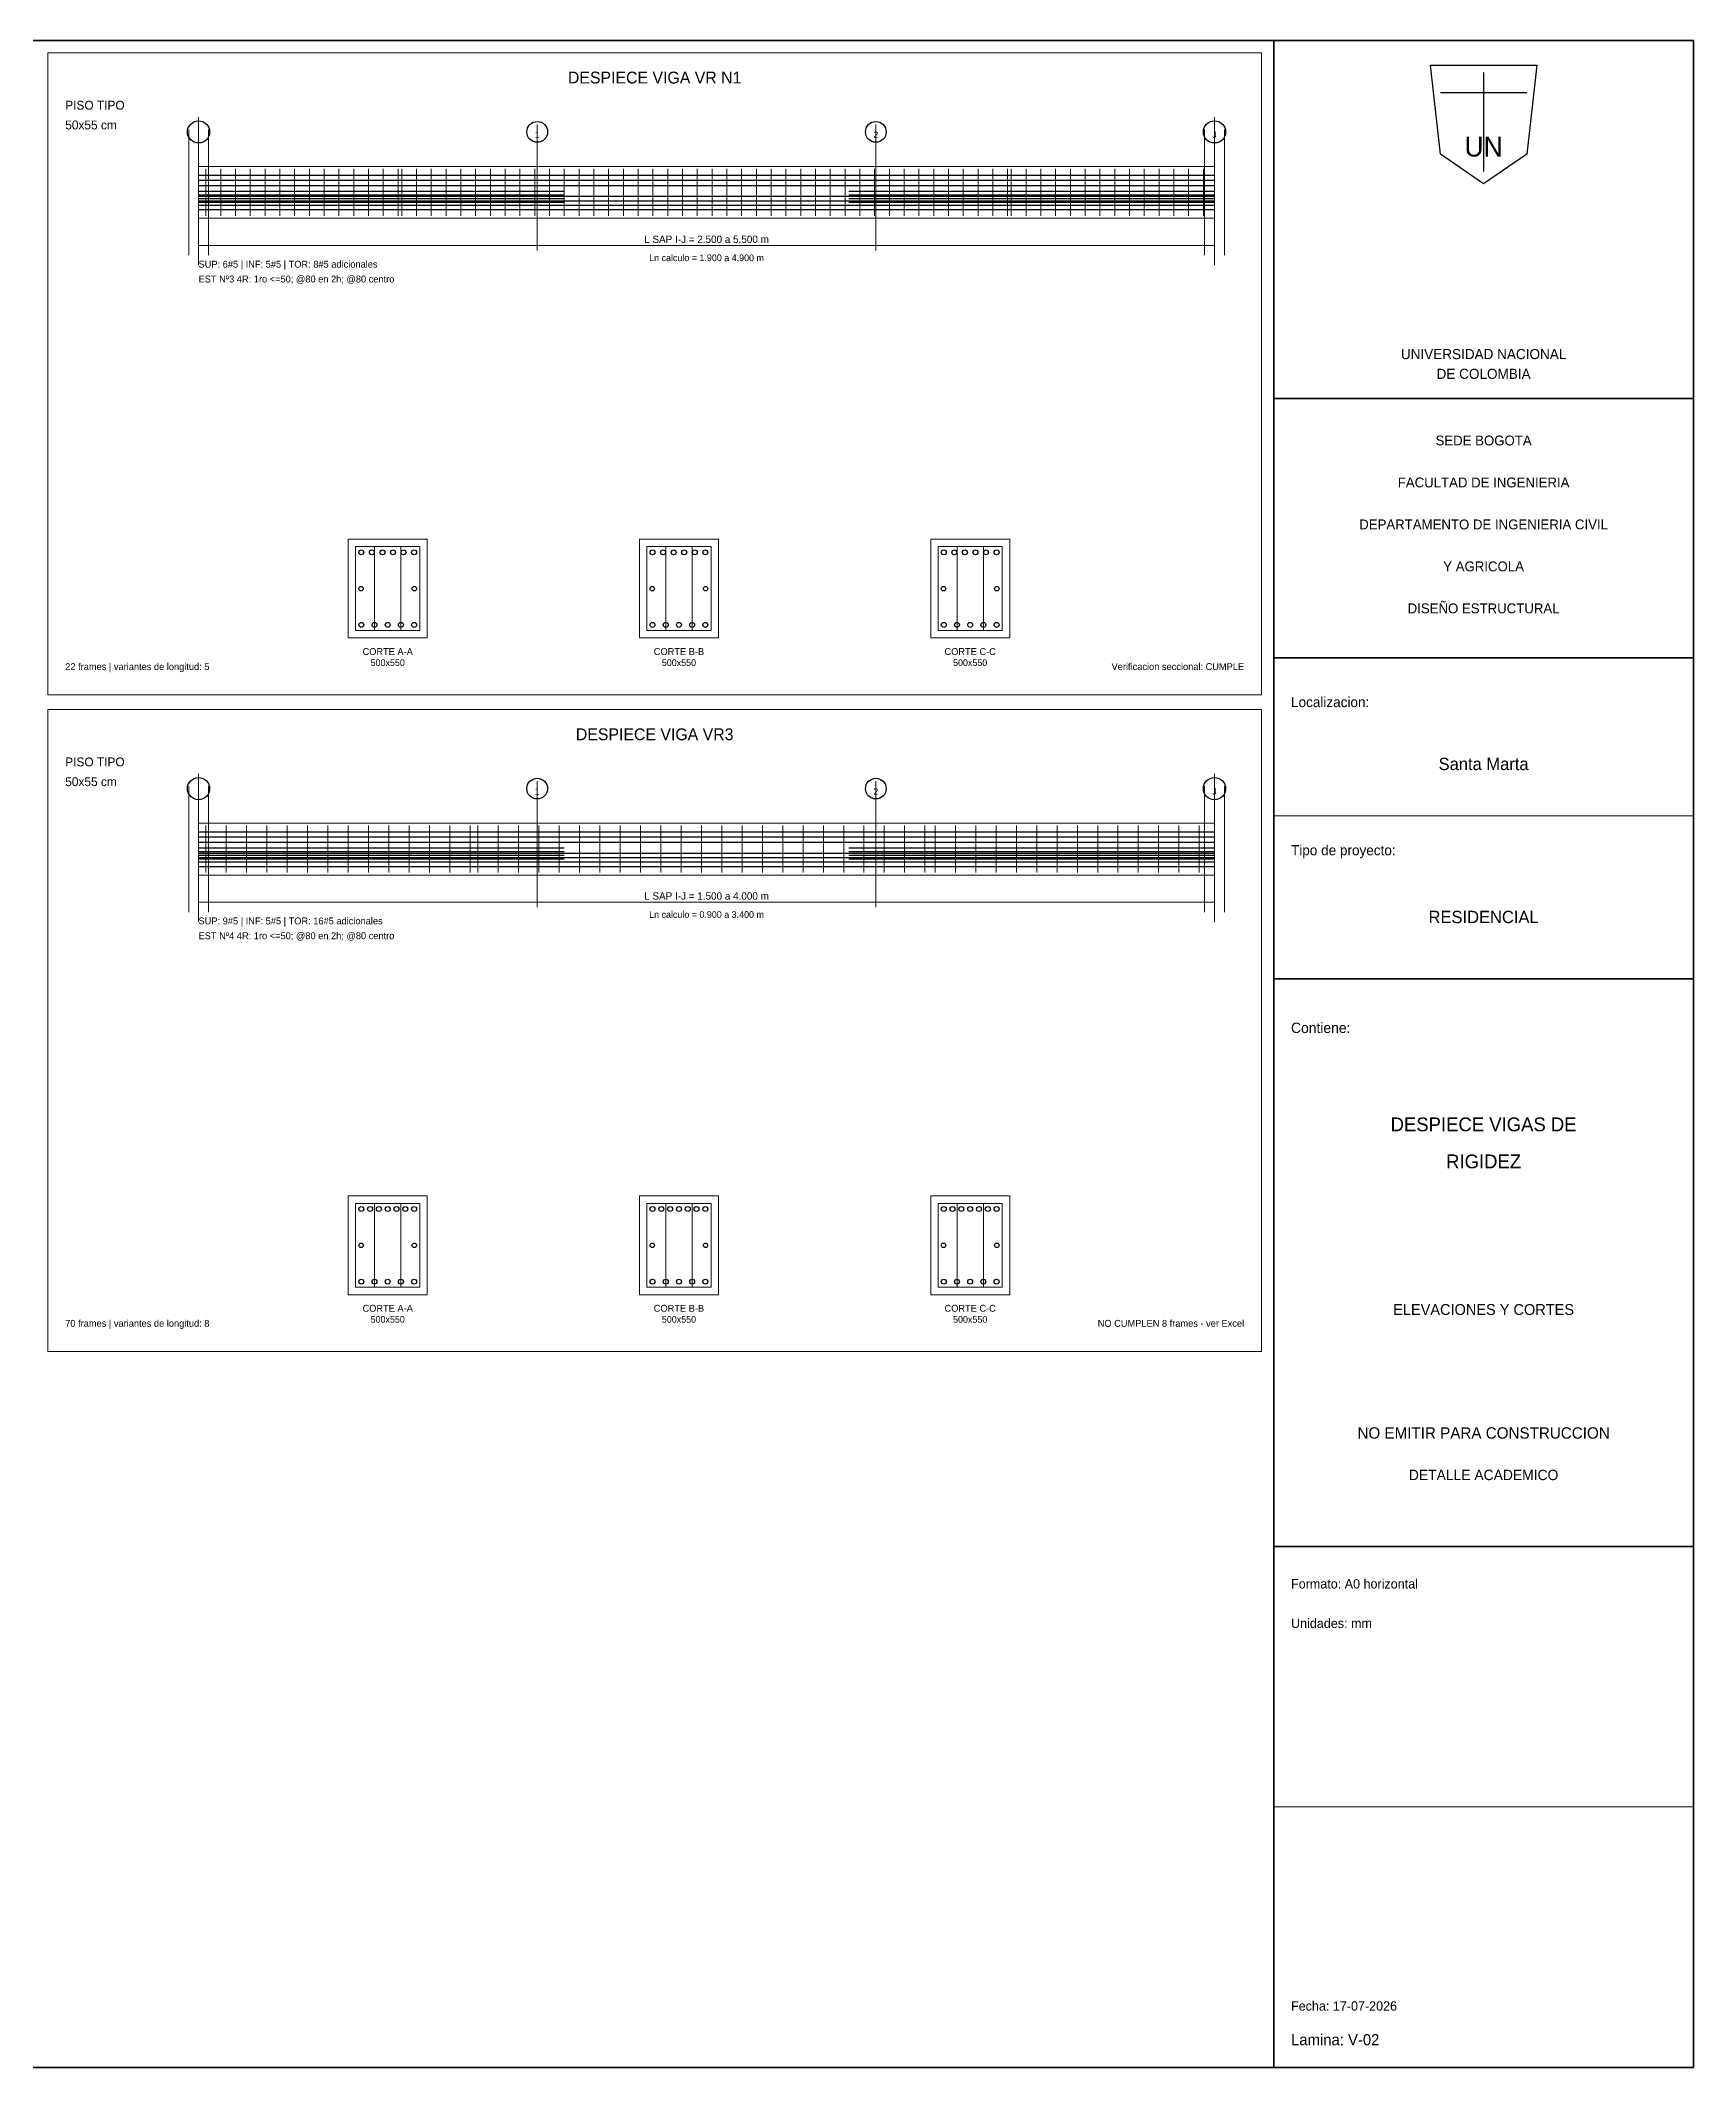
# Model space of a CAD drawing. Header units: millimetres. Extents: x 10 to 1179, y 10 to 831.
# Drawn here: x 510 to 1179, y 10 to 831 of the extents above; entities that cross this region are included whole.
import ezdxf
from ezdxf.enums import TextEntityAlignment as Align

# ---------------------------------------------------------------- set-up
doc = ezdxf.new("R2010")
doc.units = ezdxf.units.MM
for name, color, linetype in [('ACERO_ADIC', 2, 'Continuous'), ('ACERO_INF', 1, 'Continuous'), ('ACERO_SUP', 5, 'Continuous'), ('ACERO_TOR', 30, 'Continuous'), ('ALERTA', 1, 'Continuous'), ('APOYOS', 4, 'Continuous'), ('CONTORNO', 7, 'Continuous'), ('CORTE', 7, 'Continuous'), ('COTAS', 3, 'Continuous'), ('EJES', 8, 'Continuous'), ('ESTRIBOS', 7, 'Continuous'), ('GUIA', 9, 'Continuous'), ('MARCO', 7, 'Continuous'), ('ROTULO', 7, 'Continuous'), ('TEXTO', 7, 'Continuous'), ('TITULO', 6, 'Continuous')]:
    doc.layers.add(name, color=color, linetype=linetype)

msp = doc.modelspace()

# ---------------------------------------------------------------- linework, layer by layer
at = {"layer": 'ACERO_ADIC', "color": 2, "lineweight": 30}
for p, q in [((573.5, 770), (721.64, 770)), ((573.5, 768.5), (721.64, 768.5)), ((573.5, 767), (721.64, 767)), ((573.5, 765.5), (721.64, 765.5)), ((836.86, 770), (985, 770)), ((836.86, 768.5), (985, 768.5)), ((836.86, 767), (985, 767)), ((836.86, 765.5), (985, 765.5)), ((573.5, 504), (721.64, 504)), ((573.5, 502.5), (721.64, 502.5)), ((573.5, 501), (721.64, 501)), ((836.86, 504), (985, 504)), ((836.86, 502.5), (985, 502.5)), ((836.86, 501), (985, 501)), ((573.5, 499.5), (721.64, 499.5)), ((836.86, 499.5), (985, 499.5))]:
    msp.add_line(p, q, dxfattribs=at)
at = {"layer": 'ACERO_INF', "color": 1, "lineweight": 30}
for p, q in [((573.5, 767.9), (985, 767.9)), ((573.5, 766.1), (985, 766.1)), ((573.5, 764.3), (985, 764.3)), ((573.5, 762.5), (985, 762.5)), ((573.5, 501.9), (985, 501.9)), ((573.5, 500.1), (985, 500.1)), ((573.5, 498.3), (985, 498.3)), ((573.5, 496.5), (985, 496.5))]:
    msp.add_line(p, q, dxfattribs=at)
at = {"layer": 'ACERO_INF', "color": 1}
for centre in [(639.42, 594.3), (644.77, 594.3), (650.12, 594.3), (655.47, 594.3), (660.82, 594.3), (757.38, 594.3), (762.73, 594.3), (768.08, 594.3), (773.43, 594.3), (778.78, 594.3), (875.34, 594.3), (880.69, 594.3), (886.04, 594.3), (891.39, 594.3), (896.74, 594.3), (639.42, 328.3), (644.77, 328.3), (650.12, 328.3), (655.47, 328.3), (660.82, 328.3), (757.38, 328.3), (762.73, 328.3), (768.08, 328.3), (773.43, 328.3), (778.78, 328.3), (875.34, 328.3), (880.69, 328.3), (886.04, 328.3), (891.39, 328.3), (896.74, 328.3)]:
    msp.add_circle(centre, 1, dxfattribs=at)
at = {"layer": 'ACERO_SUP', "color": 5, "lineweight": 30}
for p, q in [((573.5, 776.5), (985, 776.5)), ((573.5, 774.4), (985, 774.4)), ((573.5, 772.3), (985, 772.3)), ((573.5, 510.5), (985, 510.5)), ((573.5, 508.4), (985, 508.4)), ((573.5, 506.3), (985, 506.3))]:
    msp.add_line(p, q, dxfattribs=at)
at = {"layer": 'ACERO_SUP', "color": 5}
for centre in [(639.42, 623.7), (643.7, 623.7), (647.98, 623.7), (652.26, 623.7), (656.54, 623.7), (660.82, 623.7), (757.38, 623.7), (761.66, 623.7), (765.94, 623.7), (770.22, 623.7), (774.5, 623.7), (778.78, 623.7), (875.34, 623.7), (879.62, 623.7), (883.9, 623.7), (888.18, 623.7), (892.46, 623.7), (896.74, 623.7), (639.42, 357.7), (642.99, 357.7), (646.55, 357.7), (650.12, 357.7), (653.69, 357.7), (657.25, 357.7), (660.82, 357.7), (757.38, 357.7), (760.95, 357.7), (764.51, 357.7), (768.08, 357.7), (771.65, 357.7), (775.21, 357.7), (778.78, 357.7), (875.34, 357.7), (878.91, 357.7), (882.47, 357.7), (886.04, 357.7), (889.61, 357.7), (893.17, 357.7), (896.74, 357.7)]:
    msp.add_circle(centre, 1, dxfattribs=at)
at = {"layer": 'ACERO_TOR', "color": 30}
for centre in [(639.32, 609), (660.92, 609), (757.28, 609), (778.88, 609), (875.24, 609), (896.84, 609), (639.32, 343), (660.92, 343), (757.28, 343), (778.88, 343), (875.24, 343), (896.84, 343)]:
    msp.add_circle(centre, 0.9, dxfattribs=at)
at = {"layer": 'APOYOS', "color": 4, "lineweight": 18}
for p, q in [((569.5, 744), (569.5, 795)), ((577.5, 744), (577.5, 795)), ((981, 744), (981, 795)), ((989, 744), (989, 795)), ((569.5, 478), (569.5, 529)), ((577.5, 478), (577.5, 529)), ((981, 478), (981, 529)), ((989, 478), (989, 529))]:
    msp.add_line(p, q, dxfattribs=at)
at = {"layer": 'CONTORNO', "color": 7, "lineweight": 18}
for points in [[(573.5, 759), (985, 759), (985, 780), (573.5, 780)], [(573.5, 493), (985, 493), (985, 514), (573.5, 514)]]:
    msp.add_lwpolyline(points, close=True, dxfattribs=at)
at = {"layer": 'CORTE', "color": 7, "lineweight": 20}
for points in [[(634.12, 589), (666.12, 589), (666.12, 629), (634.12, 629)], [(752.08, 589), (784.08, 589), (784.08, 629), (752.08, 629)], [(870.04, 589), (902.04, 589), (902.04, 629), (870.04, 629)], [(634.12, 323), (666.12, 323), (666.12, 363), (634.12, 363)], [(752.08, 323), (784.08, 323), (784.08, 363), (752.08, 363)], [(870.04, 323), (902.04, 323), (902.04, 363), (870.04, 363)]]:
    msp.add_lwpolyline(points, close=True, dxfattribs=at)
at = {"layer": 'COTAS', "color": 3, "lineweight": 18}
for p, q in [((573.5, 746), (573.5, 750)), ((573.5, 748), (985, 748)), ((985, 746), (985, 750)), ((573.5, 480), (573.5, 484)), ((573.5, 482), (985, 482)), ((985, 480), (985, 484))]:
    msp.add_line(p, q, dxfattribs=at)
at = {"layer": 'EJES', "color": 8, "lineweight": 9}
for p, q in [((573.5, 740), (573.5, 800)), ((710.67, 746), (710.67, 797)), ((847.83, 746), (847.83, 797)), ((985, 740), (985, 800)), ((573.5, 474), (573.5, 534)), ((985, 474), (985, 534)), ((710.67, 480), (710.67, 531)), ((847.83, 480), (847.83, 531))]:
    msp.add_line(p, q, dxfattribs=at)
at = {"layer": 'EJES', "color": 8}
for centre, radius in [((573.5, 794), 4.5), ((710.67, 794), 4.2), ((847.83, 794), 4.2), ((985, 794), 4.5), ((573.5, 528), 4.5), ((710.67, 528), 4.2), ((847.83, 528), 4.2), ((985, 528), 4.5)]:
    msp.add_circle(centre, radius, dxfattribs=at)
at = {"layer": 'ESTRIBOS', "color": 7, "lineweight": 9}
for p, q in [((576.5, 760), (576.5, 779)), ((582.49, 760), (582.49, 779)), ((588.47, 760), (588.47, 779)), ((594.46, 760), (594.46, 779)), ((600.44, 760), (600.44, 779)), ((606.43, 760), (606.43, 779)), ((612.41, 760), (612.41, 779)), ((618.4, 760), (618.4, 779)), ((624.38, 760), (624.38, 779)), ((630.37, 760), (630.37, 779)), ((636.35, 760), (636.35, 779)), ((642.34, 760), (642.34, 779)), ((648.33, 760), (648.33, 779)), ((654.31, 760), (654.31, 779)), ((655.8, 760), (655.8, 779)), ((661.79, 760), (661.79, 779)), ((667.77, 760), (667.77, 779)), ((673.76, 760), (673.76, 779)), ((679.74, 760), (679.74, 779)), ((685.73, 760), (685.73, 779)), ((691.71, 760), (691.71, 779)), ((697.7, 760), (697.7, 779)), ((703.68, 760), (703.68, 779)), ((709.67, 760), (709.67, 779)), ((715.65, 760), (715.65, 779)), ((721.64, 760), (721.64, 779)), ((727.63, 760), (727.63, 779)), ((733.61, 760), (733.61, 779)), ((739.6, 760), (739.6, 779)), ((745.58, 760), (745.58, 779)), ((751.57, 760), (751.57, 779)), ((757.55, 760), (757.55, 779)), ((763.54, 760), (763.54, 779)), ((769.52, 760), (769.52, 779)), ((775.51, 760), (775.51, 779)), ((781.49, 760), (781.49, 779)), ((787.48, 760), (787.48, 779)), ((793.47, 760), (793.47, 779)), ((799.45, 760), (799.45, 779)), ((805.44, 760), (805.44, 779)), ((811.42, 760), (811.42, 779)), ((817.41, 760), (817.41, 779)), ((823.39, 760), (823.39, 779)), ((829.38, 760), (829.38, 779)), ((835.36, 760), (835.36, 779)), ((841.35, 760), (841.35, 779)), ((847.33, 760), (847.33, 779)), ((853.32, 760), (853.32, 779)), ((859.31, 760), (859.31, 779)), ((865.29, 760), (865.29, 779)), ((871.28, 760), (871.28, 779)), ((877.26, 760), (877.26, 779)), ((883.25, 760), (883.25, 779)), ((889.23, 760), (889.23, 779)), ((895.22, 760), (895.22, 779)), ((901.2, 760), (901.2, 779)), ((902.7, 760), (902.7, 779)), ((908.69, 760), (908.69, 779)), ((914.67, 760), (914.67, 779)), ((920.66, 760), (920.66, 779)), ((926.64, 760), (926.64, 779)), ((932.63, 760), (932.63, 779)), ((938.61, 760), (938.61, 779)), ((944.6, 760), (944.6, 779)), ((950.58, 760), (950.58, 779)), ((956.57, 760), (956.57, 779)), ((962.55, 760), (962.55, 779)), ((968.54, 760), (968.54, 779)), ((974.53, 760), (974.53, 779)), ((980.51, 760), (980.51, 779)), ((576.5, 494), (576.5, 513)), ((584.73, 494), (584.73, 513)), ((592.96, 494), (592.96, 513)), ((601.19, 494), (601.19, 513)), ((609.42, 494), (609.42, 513)), ((617.65, 494), (617.65, 513)), ((625.88, 494), (625.88, 513)), ((634.11, 494), (634.11, 513)), ((642.34, 494), (642.34, 513)), ((650.57, 494), (650.57, 513)), ((658.8, 494), (658.8, 513)), ((667.03, 494), (667.03, 513)), ((675.26, 494), (675.26, 513)), ((683.49, 494), (683.49, 513)), ((686.66, 494), (686.66, 513)), ((694.89, 494), (694.89, 513)), ((703.12, 494), (703.12, 513)), ((711.35, 494), (711.35, 513)), ((719.58, 494), (719.58, 513)), ((727.81, 494), (727.81, 513)), ((736.04, 494), (736.04, 513)), ((744.27, 494), (744.27, 513)), ((752.5, 494), (752.5, 513)), ((760.73, 494), (760.73, 513)), ((768.96, 494), (768.96, 513)), ((777.19, 494), (777.19, 513)), ((785.42, 494), (785.42, 513)), ((793.65, 494), (793.65, 513)), ((801.88, 494), (801.88, 513)), ((810.11, 494), (810.11, 513)), ((818.34, 494), (818.34, 513)), ((826.57, 494), (826.57, 513)), ((834.8, 494), (834.8, 513)), ((843.03, 494), (843.03, 513)), ((851.26, 494), (851.26, 513)), ((859.49, 494), (859.49, 513)), ((867.72, 494), (867.72, 513)), ((871.84, 494), (871.84, 513)), ((880.07, 494), (880.07, 513)), ((888.3, 494), (888.3, 513)), ((896.53, 494), (896.53, 513)), ((904.76, 494), (904.76, 513)), ((912.99, 494), (912.99, 513)), ((921.22, 494), (921.22, 513)), ((929.45, 494), (929.45, 513)), ((937.68, 494), (937.68, 513)), ((945.91, 494), (945.91, 513)), ((954.14, 494), (954.14, 513)), ((962.37, 494), (962.37, 513)), ((970.6, 494), (970.6, 513)), ((978.83, 494), (978.83, 513))]:
    msp.add_line(p, q, dxfattribs=at)
at = {"layer": 'ESTRIBOS', "color": 7, "lineweight": 18}
for p, q in [((644.79, 592), (644.79, 626)), ((655.45, 592), (655.45, 626)), ((762.75, 592), (762.75, 626)), ((773.41, 592), (773.41, 626)), ((880.71, 592), (880.71, 626)), ((891.37, 592), (891.37, 626)), ((644.79, 326), (644.79, 360)), ((655.45, 326), (655.45, 360)), ((762.75, 326), (762.75, 360)), ((773.41, 326), (773.41, 360)), ((880.71, 326), (880.71, 360)), ((891.37, 326), (891.37, 360))]:
    msp.add_line(p, q, dxfattribs=at)
for points in [[(637.12, 592), (663.12, 592), (663.12, 626), (637.12, 626)], [(755.08, 592), (781.08, 592), (781.08, 626), (755.08, 626)], [(873.04, 592), (899.04, 592), (899.04, 626), (873.04, 626)], [(637.12, 326), (663.12, 326), (663.12, 360), (637.12, 360)], [(755.08, 326), (781.08, 326), (781.08, 360), (755.08, 360)], [(873.04, 326), (899.04, 326), (899.04, 360), (873.04, 360)]]:
    msp.add_lwpolyline(points, close=True, dxfattribs=at)
at = {"layer": 'GUIA', "color": 9, "lineweight": 9}
for points in [[(512.5, 566), (1004, 566), (1004, 826), (512.5, 826)], [(512.5, 300), (1004, 300), (1004, 560), (512.5, 560)]]:
    msp.add_lwpolyline(points, close=True, dxfattribs=at)
at = {"layer": 'MARCO', "color": 7, "lineweight": 35}
msp.add_line((1009, 10), (1009, 831), dxfattribs=at)
for points in [[(10, 10), (1179, 10), (1179, 831), (10, 831)], [(1009, 10), (1179, 10), (1179, 831), (1009, 831)]]:
    msp.add_lwpolyline(points, close=True, dxfattribs=at)
at = {"layer": 'ROTULO', "color": 7, "lineweight": 25}
for p, q in [((1094, 818), (1094, 778)), ((1076.5, 810), (1111.5, 810))]:
    msp.add_line(p, q, dxfattribs=at)
at = {"layer": 'ROTULO', "color": 7, "lineweight": 18}
for p, q in [((1009, 517), (1179, 517)), ((1009, 115.5), (1179, 115.5))]:
    msp.add_line(p, q, dxfattribs=at)
at = {"layer": 'ROTULO', "color": 7, "lineweight": 25}
for points in [[(1009, 686), (1179, 686), (1179, 831), (1009, 831)], [(1009, 581), (1179, 581), (1179, 686), (1009, 686)], [(1009, 451), (1179, 451), (1179, 581), (1009, 581)], [(1009, 221), (1179, 221), (1179, 451), (1009, 451)], [(1009, 10), (1179, 10), (1179, 221), (1009, 221)]]:
    msp.add_lwpolyline(points, close=True, dxfattribs=at)
at = {"layer": 'ROTULO', "color": 7, "lineweight": 30}
msp.add_lwpolyline([(1072.5, 821), (1115.5, 821), (1111.5, 785), (1094, 773), (1076.5, 785)], close=True, dxfattribs=at)

# ---------------------------------------------------------------- texts
at = {"layer": 'ALERTA', "color": 1}
msp.add_text('NO CUMPLEN 8 frames - ver Excel', height=2.8, dxfattribs=at).set_placement((997, 310), align=Align.RIGHT)
for s, height, p in [('NO EMITIR PARA CONSTRUCCION', 4.6, (1094, 267)), ('DETALLE ACADEMICO', 4.2, (1094, 250))]:
    msp.add_text(s, height=height, dxfattribs=at).set_placement(p, align=Align.MIDDLE_CENTER)
at = {"layer": 'COTAS', "color": 3}
for s, p in [('L SAP I-J = 2.500 a 5.500 m', (779.25, 750.5)), ('L SAP I-J = 1.500 a 4.000 m', (779.25, 484.5))]:
    msp.add_text(s, height=3, dxfattribs=at).set_placement(p, align=Align.MIDDLE_CENTER)
at = {"layer": 'EJES', "color": 8}
for s, p in [('I', (573.5, 792.85)), ('1', (710.67, 792.85)), ('2', (847.83, 792.85)), ('J', (985, 792.85)), ('I', (573.5, 526.85)), ('1', (710.67, 526.85)), ('2', (847.83, 526.85)), ('J', (985, 526.85))]:
    msp.add_text(s, height=2.6, dxfattribs=at).set_placement(p, align=Align.MIDDLE_CENTER)
at = {"layer": 'ROTULO', "color": 7}
for s, height, p in [('UN', 8, (1094, 788)), ('UNIVERSIDAD NACIONAL', 4.1, (1094, 704)), ('DE COLOMBIA', 4.1, (1094, 696)), ('SEDE BOGOTA', 4, (1094, 669)), ('FACULTAD DE INGENIERIA', 4, (1094, 652)), ('DEPARTAMENTO DE INGENIERIA CIVIL', 4, (1094, 635)), ('Y AGRICOLA', 4, (1094, 618)), ('DISEÑO ESTRUCTURAL', 4, (1094, 601)), ('Santa Marta', 5, (1094, 538)), ('RESIDENCIAL', 5, (1094, 476)), ('DESPIECE VIGAS DE', 5.6, (1094, 392)), ('RIGIDEZ', 5.6, (1094, 377)), ('ELEVACIONES Y CORTES', 4.4, (1094, 317))]:
    msp.add_text(s, height=height, dxfattribs=at).set_placement(p, align=Align.MIDDLE_CENTER)
for s, height, p in [('Localizacion:', 4.1, (1016, 561)), ('Tipo de proyecto:', 4.1, (1016, 501)), ('Contiene:', 4.2, (1016, 429)), ('Formato: A0 horizontal', 3.8, (1016, 204)), ('Unidades: mm', 3.8, (1016, 188)), ('Fecha: 17-07-2026', 3.8, (1016, 33)), ('Lamina: V-02', 4.5, (1016, 19))]:
    msp.add_text(s, height=height, dxfattribs=at).set_placement(p)
at = {"layer": 'TEXTO', "color": 7}
for s, p in [('SUP: 6#5 | INF: 5#5 | TOR: 8#5 adicionales', (573.5, 739)), ('EST Nº3 4R: 1ro <=50; @80 en 2h; @80 centro', (573.5, 733)), ('22 frames | variantes de longitud: 5', (519.5, 576)), ('SUP: 9#5 | INF: 5#5 | TOR: 16#5 adicionales', (573.5, 473)), ('EST Nº4 4R: 1ro <=50; @80 en 2h; @80 centro', (573.5, 467)), ('70 frames | variantes de longitud: 8', (519.5, 310))]:
    msp.add_text(s, height=2.8, dxfattribs=at).set_placement(p)
for s, height, p in [('Ln calculo = 1.900 a 4.900 m', 2.7, (779.25, 743)), ('CORTE A-A', 2.8, (650.12, 583.5)), ('CORTE B-B', 2.8, (768.08, 583.5)), ('CORTE C-C', 2.8, (886.04, 583.5)), ('500x550', 2.7, (650.12, 579)), ('500x550', 2.7, (768.08, 579)), ('500x550', 2.7, (886.04, 579)), ('Ln calculo = 0.900 a 3.400 m', 2.7, (779.25, 477)), ('CORTE A-A', 2.8, (650.12, 317.5)), ('500x550', 2.7, (650.12, 313)), ('CORTE B-B', 2.8, (768.08, 317.5)), ('500x550', 2.7, (768.08, 313)), ('CORTE C-C', 2.8, (886.04, 317.5)), ('500x550', 2.7, (886.04, 313))]:
    msp.add_text(s, height=height, dxfattribs=at).set_placement(p, align=Align.MIDDLE_CENTER)
at = {"layer": 'TEXTO', "color": 3}
msp.add_text('Verificacion seccional: CUMPLE', height=2.8, dxfattribs=at).set_placement((997, 576), align=Align.RIGHT)
at = {"layer": 'TITULO', "color": 6}
for s, p in [('DESPIECE VIGA VR N1', (758.25, 816)), ('DESPIECE VIGA VR3', (758.25, 550))]:
    msp.add_text(s, height=4.8, dxfattribs=at).set_placement(p, align=Align.MIDDLE_CENTER)
for s, p in [('PISO TIPO', (519.5, 803)), ('50x55 cm', (519.5, 795)), ('PISO TIPO', (519.5, 537)), ('50x55 cm', (519.5, 529))]:
    msp.add_text(s, height=3.6, dxfattribs=at).set_placement(p)

doc.saveas('drawing.dxf')
